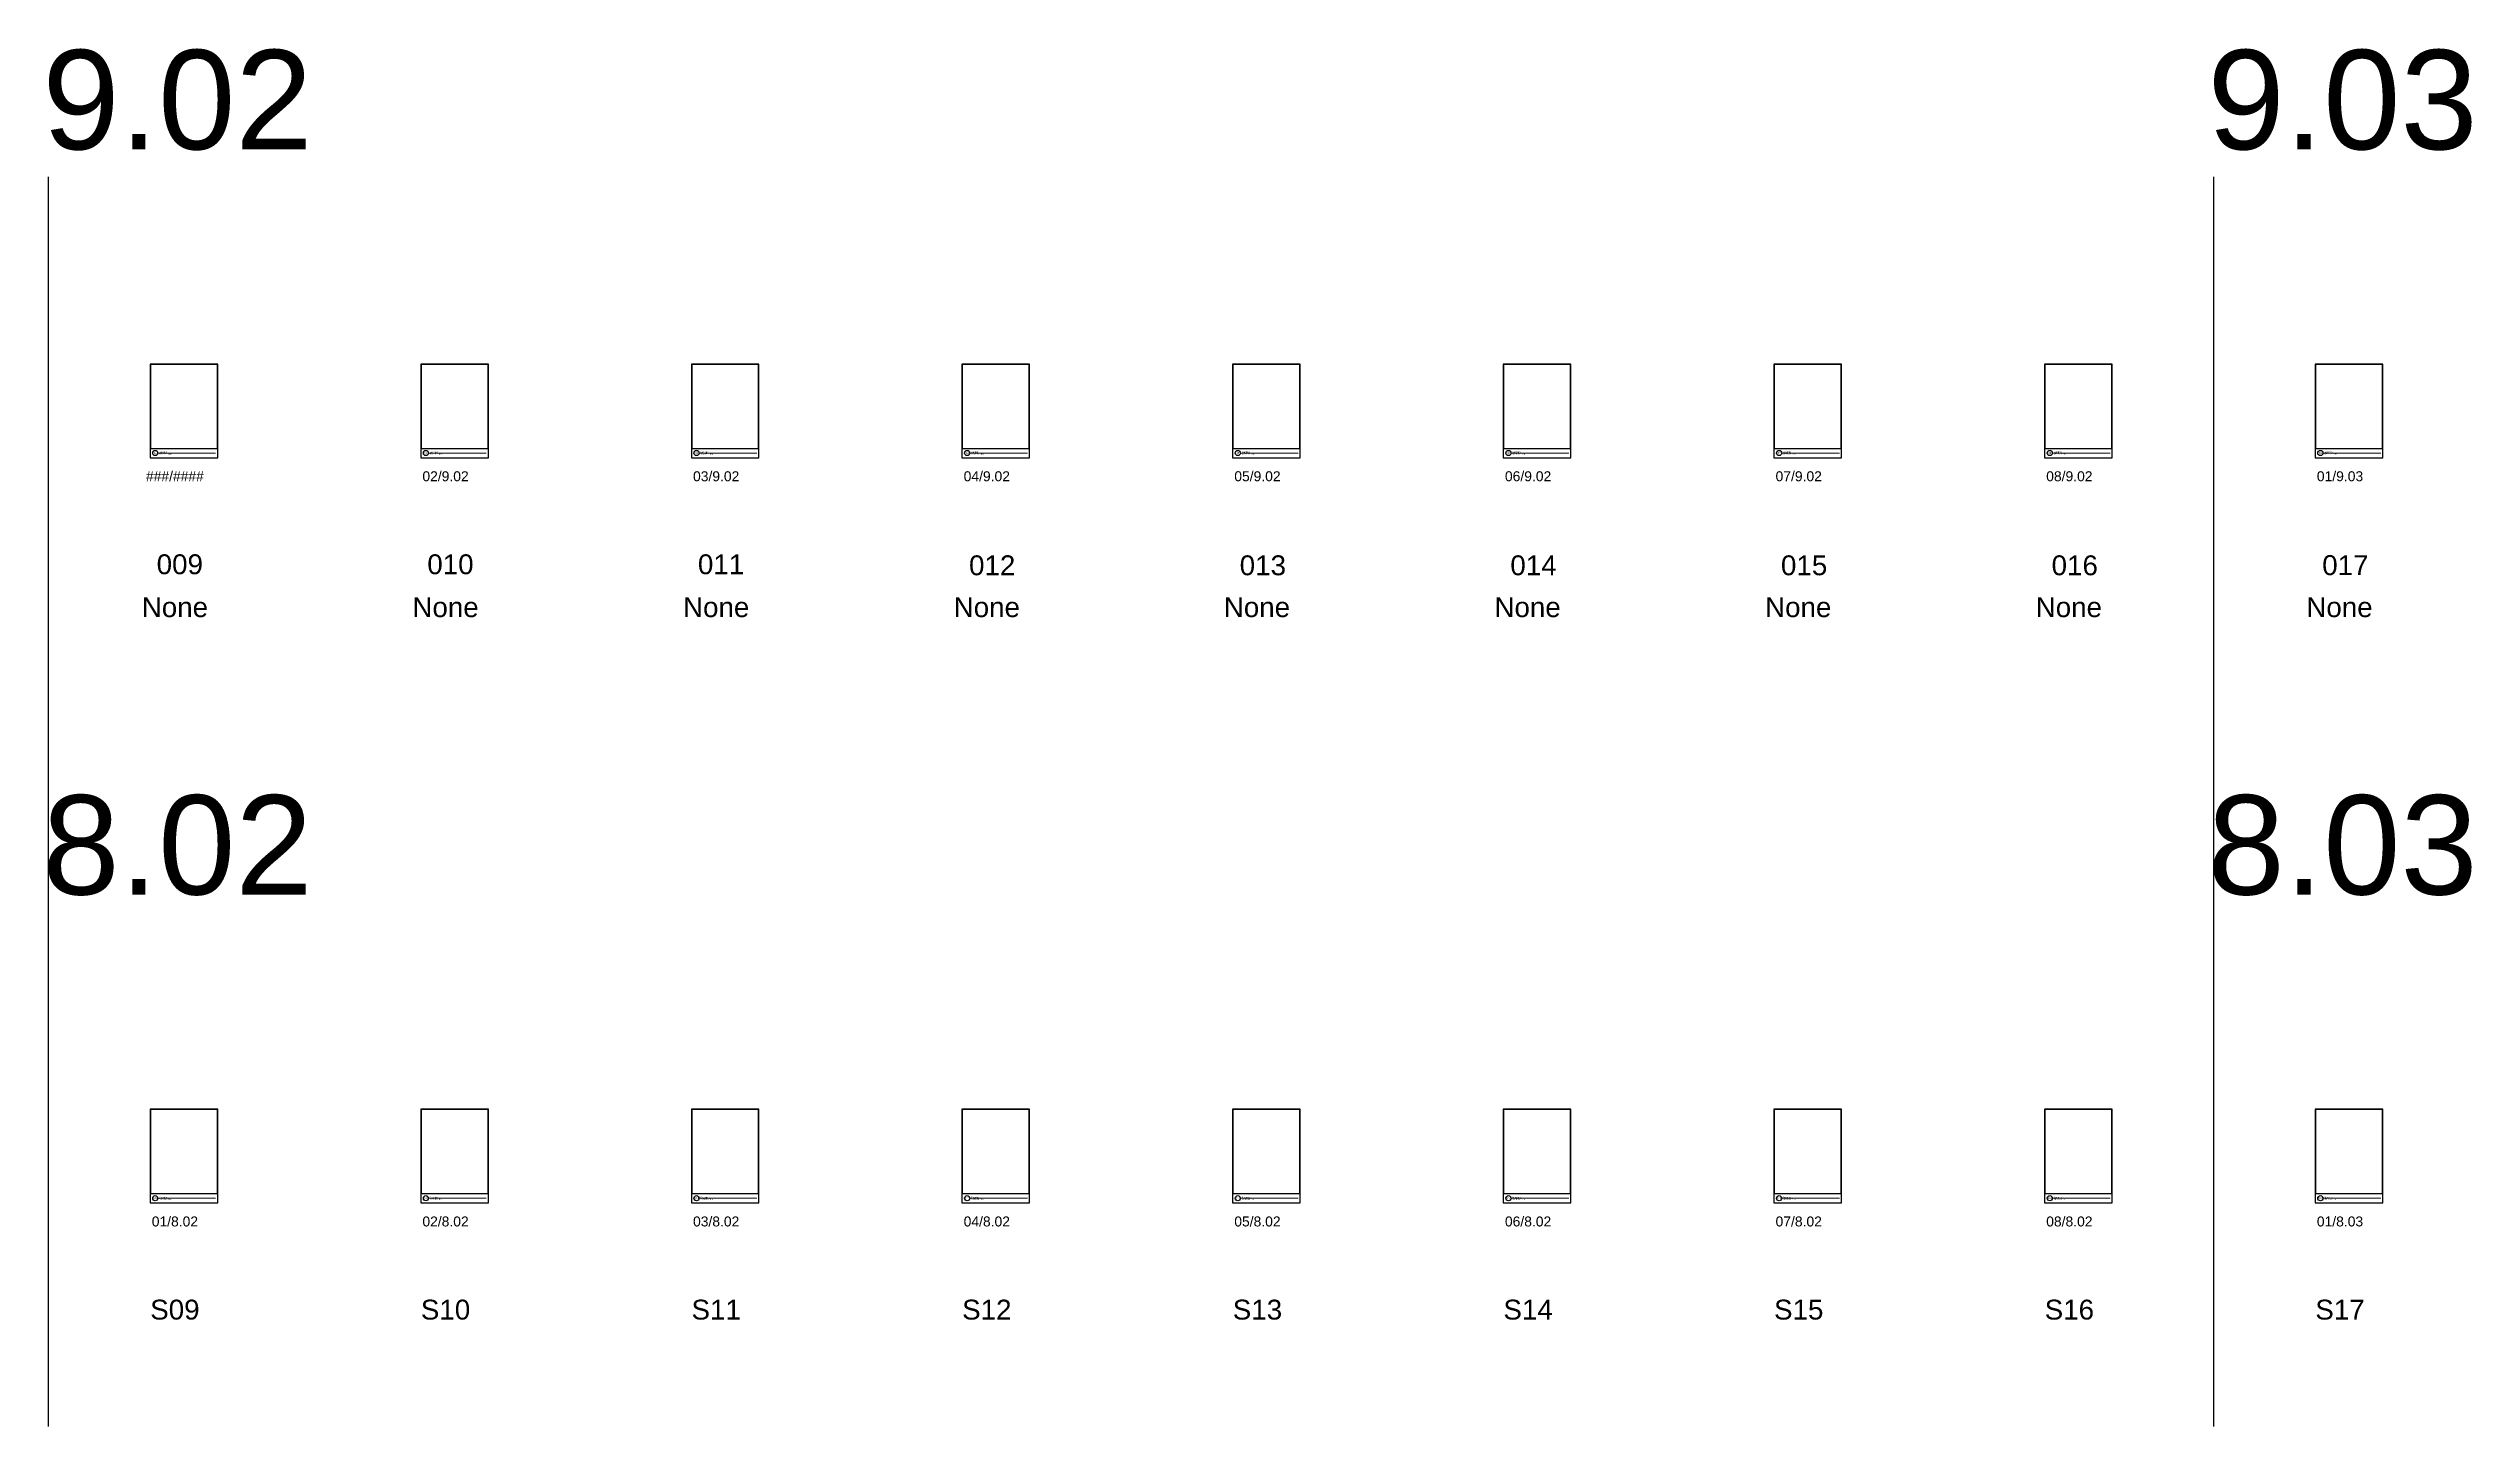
# Model space of a CAD drawing. Header units: inches. Extents: x -293 to 39679, y -468 to 488.
# Drawn here: x 977 to 2148, y -468 to 198 of the extents above; entities that cross this region are included whole.
import ezdxf
from ezdxf.enums import TextEntityAlignment as Align

# ---------------------------------------------------------------- set-up
doc = ezdxf.new("R2010")
doc.units = ezdxf.units.IN
doc.header["$MEASUREMENT"] = 0
doc.layers.get('Defpoints').update_dxf_attribs({"color": 3})
doc.layers.add('NSE-Border', color=156, linetype='Continuous', plot=False)
doc.layers.add('NSE-Detail Border', color=7, linetype='Continuous')
doc.layers.add('NSE-Title', color=51, linetype='Continuous', lineweight=9)
doc.styles.add('004 - NSSM - Standard', font='arial.ttf', dxfattribs={"height": 0.4})
doc.styles.add('008 - NSSM - Standard', font='arial.ttf', dxfattribs={"height": 0.8})
doc.styles.add('048 - NSSM - Standard', font='arial.ttf', dxfattribs={"height": 4.8})
doc.styles.add('096 - NSSM - Standard', font='arial.ttf', dxfattribs={"height": 9.6})

# ---------------------------------------------------------------- blocks, each defined once
blk = doc.blocks.new('*U4')
blk.add_wipeout([(8.13, 1.13), (8.13, 0), (0, 0), (0, 11.31), (8.17, 11.31), (8.17, 0), (8.13, 0), (8.13, 11.27), (0.04, 11.27), (0.04, 1.13)])
at = {"layer": 'Defpoints', "ltscale": 0.0625}
blk.add_lwpolyline([(0.04, 1.13), (8.13, 1.13), (8.13, 11.27), (0.04, 11.27)], close=True, dxfattribs=at)
at = {"layer": 'Defpoints'}
blk.add_circle((0.63, 0.57), 0.312, dxfattribs=at)
at = {"layer": 'NSE-Border', "ltscale": 0.0625}
blk.add_lwpolyline([(0, 0), (8.17, 0), (8.17, 11.31), (0, 11.31)], close=True, dxfattribs=at)
at = {"layer": 'NSE-Title'}
blk.add_line((0.94, 0.57), (7.92, 0.57), dxfattribs=at)
at = {"layer": 'Defpoints', "style": '008 - NSSM - Standard'}
blk.add_attdef('DETAIL_NUMBER', text='', height=0.218, dxfattribs=at).set_placement((0.63, 0.57), align=Align.MIDDLE_CENTER)
at = {"layer": 'NSE-Title', "style": '004 - NSSM - Standard'}
blk.add_text('ARCH REF:', height=0.134, dxfattribs=at).set_placement((1.64, 0.46), align=Align.MIDDLE_CENTER)
for tag, p in [('DETAIL_DESCRIPTION', (1.13, 0.62)), ('ARCH_REF', (2.2, 0.39))]:
    blk.add_attdef(tag, p, '', height=0.134, dxfattribs=at)

msp = doc.modelspace()

# ---------------------------------------------------------------- linework, layer by layer
at = {"layer": 'Defpoints'}
for p, q in [((976.92178, -467.75), (976.92178, 136)), ((2022.92498, -467.75), (2022.92498, 136))]:
    msp.add_line(p, q, dxfattribs=at)

# ---------------------------------------------------------------- block references
at = {"layer": 'NSE-Detail Border', "xscale": 4, "yscale": 4, "zscale": 4}
for p, values in [((1025.95318, 0.25), {'DETAIL_DESCRIPTION': 'Description', 'ARCH_REF': 'None', 'DETAIL_NUMBER': '01'}), ((1156.70358, 0.25), {'DETAIL_DESCRIPTION': 'Description', 'ARCH_REF': 'None', 'DETAIL_NUMBER': '02'}), ((1287.45398, 0.25), {'DETAIL_DESCRIPTION': 'Description', 'ARCH_REF': 'None', 'DETAIL_NUMBER': '03'}), ((1418.20438, 0.25), {'DETAIL_DESCRIPTION': 'Description', 'ARCH_REF': 'None', 'DETAIL_NUMBER': '04'}), ((1548.95478, 0.25), {'DETAIL_DESCRIPTION': 'Description', 'ARCH_REF': 'None', 'DETAIL_NUMBER': '05'}), ((1679.70518, 0.25), {'DETAIL_DESCRIPTION': 'Description', 'ARCH_REF': 'None', 'DETAIL_NUMBER': '06'}), ((1810.45558, 0.25), {'DETAIL_DESCRIPTION': 'Description', 'ARCH_REF': 'None', 'DETAIL_NUMBER': '07'}), ((1941.20598, 0.25), {'DETAIL_DESCRIPTION': 'Description', 'ARCH_REF': 'None', 'DETAIL_NUMBER': '08'}), ((2071.95638, 0.25), {'DETAIL_DESCRIPTION': 'Description', 'ARCH_REF': 'None', 'DETAIL_NUMBER': '01'}), ((1025.95318, -359.75), {'DETAIL_DESCRIPTION': 'Description', 'ARCH_REF': 'None', 'DETAIL_NUMBER': 'S09'}), ((1156.70358, -359.75), {'DETAIL_DESCRIPTION': 'Description', 'ARCH_REF': 'None', 'DETAIL_NUMBER': 'S10'}), ((1287.45398, -359.75), {'DETAIL_DESCRIPTION': 'Description', 'ARCH_REF': 'None', 'DETAIL_NUMBER': 'S11'}), ((1418.20438, -359.75), {'DETAIL_DESCRIPTION': 'Description', 'ARCH_REF': 'None', 'DETAIL_NUMBER': 'S12'}), ((1548.95478, -359.75), {'DETAIL_DESCRIPTION': 'Description', 'ARCH_REF': 'None', 'DETAIL_NUMBER': 'S13'}), ((1679.70518, -359.75), {'DETAIL_DESCRIPTION': 'Description', 'ARCH_REF': 'None', 'DETAIL_NUMBER': 'S14'}), ((1810.45558, -359.75), {'DETAIL_DESCRIPTION': 'Description', 'ARCH_REF': 'None', 'DETAIL_NUMBER': 'S15'}), ((1941.20598, -359.75), {'DETAIL_DESCRIPTION': 'Description', 'ARCH_REF': 'None', 'DETAIL_NUMBER': 'S16'}), ((2071.95638, -359.75), {'DETAIL_DESCRIPTION': 'Description', 'ARCH_REF': 'None', 'DETAIL_NUMBER': 'S17'})]:
    msp.add_blockref('*U4', p, dxfattribs=at).add_auto_attribs(values)

# ---------------------------------------------------------------- texts
at = {"layer": 'Defpoints'}
for s, width, gutter_width, heights, insert, char_height, attachment_point, style in [('9.02', 15.7513444, 2, [0], (973.95318, 197.25), 48, 1, '048 - NSSM - Standard'), ('9.03', 15.7513444, 2, [0], (2019.95638, 197.25), 48, 1, '048 - NSSM - Standard'), ('###/####', 15.7513444, 2, [0], (1037.95318, -6.28629), 4.8, 2, '048 - NSSM - Standard'), ('02/9.02', 15.7513444, 2, [0], (1168.70358, -6.28629), 4.8, 2, '048 - NSSM - Standard'), ('03/9.02', 15.7513444, 2, [0], (1299.45398, -6.28629), 4.8, 2, '048 - NSSM - Standard'), ('04/9.02', 15.7513444, 2, [0], (1430.20438, -6.28629), 4.8, 2, '048 - NSSM - Standard'), ('05/9.02', 15.7513444, 2, [0], (1560.95478, -6.28629), 4.8, 2, '048 - NSSM - Standard'), ('06/9.02', 15.7513444, 2, [4.96371], (1691.70518, -6.28629), 4.8, 2, '048 - NSSM - Standard'), ('07/9.02', 15.7513444, 2, [0], (1822.45558, -6.28629), 4.8, 2, '048 - NSSM - Standard'), ('08/9.02', 15.7513444, 2, [0], (1953.20598, -6.28629), 4.8, 2, '048 - NSSM - Standard'), ('01/9.03', 15.7513444, 2, [0], (2083.95638, -6.28629), 4.8, 2, '048 - NSSM - Standard'), ('009', 16.3938227, 0.5, [0], (1040.32324, -51.2797), 9.6, 5, '096 - NSSM - Standard'), ('010', 16.3938227, 0.5, [0], (1171.07364, -51.2797), 9.6, 5, '096 - NSSM - Standard'), ('011', 16.3938227, 0.5, [0], (1301.82404, -51.28298), 9.6, 5, '096 - NSSM - Standard'), ('012', 16.3938227, 0.5, [0], (1432.80801, -51.7797), 9.6, 5, '096 - NSSM - Standard'), ('013', 16.3938227, 0.5, [0], (1563.55841, -51.7797), 9.6, 5, '096 - NSSM - Standard'), ('014', 16.3938227, 0.5, [0], (1694.30881, -51.7797), 9.6, 5, '096 - NSSM - Standard'), ('015', 16.3938227, 0.5, [0], (1825.05921, -51.7797), 9.6, 5, '096 - NSSM - Standard'), ('016', 16.3938227, 0.5, [0], (1955.80961, -51.7797), 9.6, 5, '096 - NSSM - Standard'), ('017', 16.3938227, 0.5, [0], (2086.56001, -51.69785), 9.6, 5, '096 - NSSM - Standard'), ('8.02', 78.6910982, 2, [0], (973.95318, -162.75), 48, 1, '048 - NSSM - Standard'), ('8.03', 78.6910982, 2, [0], (2019.95638, -162.75), 48, 1, '048 - NSSM - Standard'), ('01/8.02', 15.7513444, 2, [0], (1037.95318, -366.28629), 4.8, 2, '048 - NSSM - Standard'), ('02/8.02', 15.7513444, 2, [0], (1168.70358, -366.28629), 4.8, 2, '048 - NSSM - Standard'), ('03/8.02', 15.7513444, 2, [0], (1299.45398, -366.28629), 4.8, 2, '048 - NSSM - Standard'), ('04/8.02', 15.7513444, 2, [0], (1430.20438, -366.28629), 4.8, 2, '048 - NSSM - Standard'), ('05/8.02', 15.7513444, 2, [0], (1560.95478, -366.28629), 4.8, 2, '048 - NSSM - Standard'), ('06/8.02', 15.7513444, 2, [4.96371], (1691.70518, -366.28629), 4.8, 2, '048 - NSSM - Standard'), ('07/8.02', 15.7513444, 2, [0], (1822.45558, -366.28629), 4.8, 2, '048 - NSSM - Standard'), ('08/8.02', 15.7513444, 2, [0], (1953.20598, -366.28629), 4.8, 2, '048 - NSSM - Standard'), ('01/8.03', 15.7513444, 2, [0], (2083.95638, -366.28629), 4.8, 2, '048 - NSSM - Standard'), ('S09', 16.3938227, 0.5, [0], (1037.95318, -411.34192), 9.6, 5, '096 - NSSM - Standard'), ('S10', 16.3938227, 0.5, [0], (1168.70358, -411.34192), 9.6, 5, '096 - NSSM - Standard'), ('S11', 16.3938227, 0.5, [0], (1299.45398, -411.34192), 9.6, 5, '096 - NSSM - Standard'), ('S12', 16.3938227, 0.5, [0], (1430.20438, -411.34192), 9.6, 5, '096 - NSSM - Standard'), ('S13', 16.3938227, 0.5, [0], (1560.95478, -411.34192), 9.6, 5, '096 - NSSM - Standard'), ('S14', 16.3938227, 0.5, [0], (1691.70518, -411.34192), 9.6, 5, '096 - NSSM - Standard'), ('S15', 16.3938227, 0.5, [0], (1822.45558, -411.34192), 9.6, 5, '096 - NSSM - Standard'), ('S16', 16.3938227, 0.5, [0], (1953.20598, -411.34192), 9.6, 5, '096 - NSSM - Standard'), ('S17', 16.3938227, 0.5, [0], (2083.95638, -411.34192), 9.6, 5, '096 - NSSM - Standard')]:
    msp.add_mtext_dynamic_manual_height_columns(s, width=width, gutter_width=gutter_width, heights=heights, dxfattribs=dict(at, insert=insert, char_height=char_height, attachment_point=attachment_point, style=style))
at = {"layer": 'NSE-Title', "char_height": 9.6, "width": 31.6499699, "attachment_point": 5, "style": '096 - NSSM - Standard'}
for insert in [(1037.95318, -72), (1168.70358, -72), (1299.45398, -72), (1430.20438, -72), (1560.70478, -72), (1691.45518, -72), (1822.20558, -72), (1952.95598, -72), (2083.70638, -72)]:
    msp.add_mtext('None', dxfattribs=dict(at, insert=insert))

doc.saveas('drawing.dxf')
